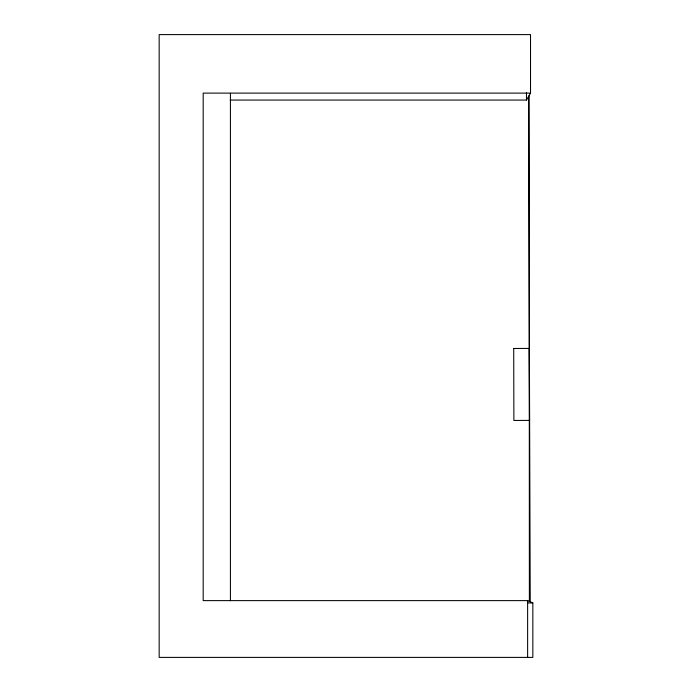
<?xml version="1.0" encoding="UTF-8"?>
<svg xmlns="http://www.w3.org/2000/svg" width="692" height="692" viewBox="0 0 692 692"><rect width="100%" height="100%" fill="white"/><g stroke="black" fill="none" stroke-linecap="round" stroke-linejoin="round"><path stroke-width="1.04" d="M230.22 100.063L526.465 100.063L530.522 93.117L530.522 34.6L159.16 34.6L159.16 657.4L532.84 657.4L532.84 602.94L527.624 600.621L203.189 600.621L203.189 93.117L530.522 93.117M513.628 348.483L529.363 348.422M529.605 420.399L513.879 420.459L513.715 348.483M527.434 602.94L532.84 602.94M528.498 96.586L530.236 601.781M529.268 348.422L529.518 420.399M529.164 95.453L529.38 601.4M527.624 600.621L527.624 657.4M526.465 92.546L526.465 100.063M230.419 93.282L230.419 600.691"/></g></svg>
